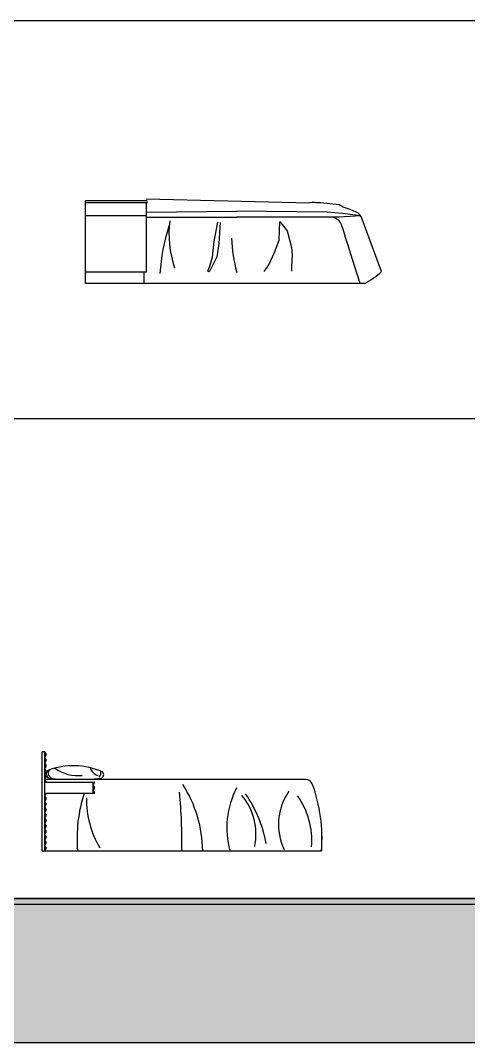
# Model space of a CAD drawing. Header units: millimetres. Extents: x 30176 to 68715, y 55479 to 72995.
# Drawn here: x 37182 to 40442, y 55479 to 62909 of the extents above; entities that cross this region are included whole.
import ezdxf

# ---------------------------------------------------------------- set-up
doc = ezdxf.new("R2010")
doc.units = ezdxf.units.MM
doc.layers.add('www.cad-blocks.net', color=7, linetype='Continuous')
doc.styles.get("Standard").update_dxf_attribs({"font": 'arial.ttf'})

# ---------------------------------------------------------------- blocks, each defined once
blk = doc.blocks.new('A$C722879D4')
for p, q in [((140.9, 0.7), (140.9, 600.7)), ((583.9, 600.7), (140.9, 600.7)), ((580.9, 616), (1769.9, 586.6)), ((583.9, 585.7), (140.9, 585.7)), ((580.9, 585.7), (580.9, 80.7)), ((582.2, 517.1), (1240.8, 526.4)), ((1899.6, 517.1), (1240.9, 526.4)), ((1789.7, 587.3), (1769.9, 586.6)), ((1805.7, 588.9), (1789.7, 587.3)), ((1821.4, 586.7), (1805.7, 588.9)), ((1849.5, 586.7), (1821.4, 586.7)), ((1985.6, 571.6), (1849.5, 586.7)), ((2015.9, 554.7), (1985.6, 571.6)), ((2065.8, 537.2), (2015.9, 554.7)), ((2127.4, 510.4), (2065.8, 537.2)), ((580.9, 490.7), (140.9, 490.7)), ((580.9, 517), (582.2, 517.1)), ((580.9, 481.5), (1240.9, 481.5)), ((1986.7, 481.5), (1240.9, 481.5)), ((1549.7, 313.5), (1554, 449.6)), ((1553.6, 450.1), (1607.6, 381.6)), ((2011.5, 509.3), (1899.6, 517.1)), ((1951.3, 476.1), (1934.3, 482.7)), ((1965.2, 469.2), (1951.3, 476.1)), ((1976.4, 461.8), (1965.2, 469.2)), ((1985.3, 454), (1976.4, 461.8)), ((1992.4, 445.7), (1985.3, 454)), ((2140.9, 492), (1986.7, 481.5)), ((2140.9, 492), (2011.5, 509.3)), ((2145.2, 487.7), (2127.4, 510.4)), ((2295, 86.9), (2145.2, 487.7)), ((1075.9, 304.7), (1104.1, 444.9)), ((1121.3, 442.8), (1111, 289.3)), ((1607.6, 381.6), (1638.6, 262)), ((1998, 437), (1992.4, 445.7)), ((2002.5, 427.8), (1998, 437)), ((2006.4, 418.2), (2002.5, 427.8)), ((2010.2, 407.4), (2006.4, 418.2)), ((2015.1, 392.4), (2010.2, 407.4)), ((2022.4, 369.3), (2015.1, 392.4)), ((1063.5, 191.4), (1075.9, 304.7)), ((1516.9, 224.9), (1549.7, 313.5)), ((2033.3, 334.3), (2022.4, 369.3)), ((2049.1, 283.7), (2033.3, 334.3)), ((1111, 289.3), (1096.5, 193.4)), ((1474.5, 134.2), (1516.9, 224.9)), ((1638.6, 262), (1644.8, 204.3)), ((2071.2, 213.6), (2049.1, 283.7)), ((1096.5, 193.4), (1045, 92.5)), ((1045, 125.4), (1063.5, 191.4)), ((1644.8, 204.3), (1638.6, 121.9)), ((2100.7, 120.3), (2071.2, 213.6)), ((580.9, 80.7), (140.9, 80.7)), ((565.9, 80.7), (565.9, 0.7)), ((1030.5, 88.3), (1045, 125.4)), ((1038.8, 84.2), (1030.5, 88.3)), ((1045, 92.5), (1038.8, 84.2)), ((1440.6, 86.9), (1474.5, 134.2)), ((1638.6, 121.9), (1640.6, 88.9)), ((2139, 0), (2100.7, 120.3)), ((140.9, 0.7), (2172.8, 0.7))]:
    blk.add_line(p, q)
for centre, radius, start, end in [((583.4, 593.2), 7.52, 273.77867, 86.22133), ((1553.3, 363.9), 805.3, 173.41897, 198.09097), ((2196.7, -37.6), 1519.3, 162.65726, 175.82926), ((2329.2, 371.3), 1126.6, 182.21128, 194.96984), ((1921.2, 486.8), 547.4, 297.35959, 313.06302)]:
    blk.add_arc(centre, radius, start, end)
at = {"flags": 9}
for tag in ['YSIZE', 'XSIZE']:
    blk.add_attdef(tag, (0, 88.1), '', height=0.5, dxfattribs=at)
blk = doc.blocks.new('A$C6BAF080D')
for p, q in [((20, 720), (0, 720)), ((0, 0), (0, 720)), ((32, 700), (20, 720)), ((20, 0), (20, 720)), ((20, 680), (32, 700)), ((32, 660), (20, 680)), ((20, 640), (32, 660)), ((32, 620), (20, 640)), ((20, 600), (32, 620)), ((32, 580), (20, 600)), ((20, 560), (32, 580)), ((32, 540), (20, 560)), ((20, 520), (32, 540)), ((1917.6, 520), (20, 520)), ((32, 500), (20, 520)), ((20, 500), (382, 500)), ((370, 480), (382, 500)), ((370, 420), (370, 500)), ((382, 460), (370, 480)), ((370, 440), (382, 460)), ((20, 420), (382, 420)), ((20, 400), (32, 420)), ((32, 380), (20, 400)), ((20, 360), (32, 380)), ((382, 420), (370, 440)), ((32, 340), (20, 360)), ((20, 320), (32, 340)), ((32, 300), (20, 320)), ((20, 280), (32, 300)), ((32, 260), (20, 280)), ((20, 240), (32, 260)), ((32, 220), (20, 240)), ((20, 200), (32, 220)), ((32, 180), (20, 200)), ((20, 160), (32, 180)), ((32, 140), (20, 160)), ((20, 120), (32, 140)), ((32, 100), (20, 120)), ((20, 80), (32, 100)), ((32, 60), (20, 80)), ((2032, 142.8), (2032, 0)), ((0, 0), (2032, 0)), ((20, 40), (32, 60)), ((32, 20), (20, 40)), ((20, 0), (32, 20))]:
    blk.add_line(p, q)
for centre, radius, start, end in [((226.2, 101.3), 517.8, 65.89884, 111.10118), ((259.9, 834.8), 288, 234.18581, 276.27341), ((433.9, 632.8), 90.2, 198.26199, 251.89169), ((63.9, 559.5), 34.6, 134.01824, 244.91792), ((74, 564.3), 31.6, 123.96234, 253.63155), ((237.6, 2712.6), 2192.6, 265.06923, 274.93077), ((376.6, 568.2), 50.1, 318.17447, 12.86891), ((420.8, 553.9), 26.3, 281.70521, 49.94007), ((256.7, -11.1), 911, 0.70086, 32.79173), ((1984.6, 164.6), 642.1, 152.75777, 194.8491), ((1917.6, 470), 50, 20.03239, 90), ((866.9, 86.9), 1168.4, 355.73434, 20.03239), ((1322.3, 90.1), 1069.3, 162.02894, 184.83166), ((1025.6, 379.3), 704.4, 179.49268, 210.38787), ((-2292, 88.1), 3307.7, 358.47453, 5.86186), ((1111.7, 120.3), 442.9, 348.48217, 39.60706), ((715.6, -112.1), 928.1, 10.24578, 34.59896), ((2139.2, 192.3), 420.8, 145.0106, 205.56789), ((1381.4, 70.7), 580, 356.04114, 34.74743)]:
    blk.add_arc(centre, radius, start, end)
blk = doc.blocks.new('FORMAT')
at = {"true_color": 0x546d8e}
h = blk.add_hatch(color=155, dxfattribs=at)
h.set_gradient(color1=(68, 68, 68), color2=(84, 109, 142), tint=1)
h.paths.add_polyline_path([(68715.5, 55478.6), (68715.5, 56526.5), (33904.5, 56526.5), (33904.5, 55478.6)])
h.paths.add_polyline_path([(54090.9, 55812.9), (68328.4, 55812.9), (68328.4, 56273.6), (54090.9, 56273.6)], flags=24)
at = {"color": 155, "true_color": 0x546d8e}
for p, q in [((33904.5, 62909.1), (68715.5, 62909.1)), ((33904.5, 60015.8), (68715.5, 60015.8)), ((68715.5, 56526.5), (33904.5, 56526.5)), ((33904.5, 56526.5), (68715.5, 56526.5)), ((33904.5, 55478.6), (68715.5, 55478.6))]:
    blk.add_line(p, q, dxfattribs=at)
for p, q in [((33904.5, 56526.5), (68715.5, 56526.5)), ((33904.5, 56483.9), (68715.5, 56483.9))]:
    blk.add_line(p, q)

msp = doc.modelspace()

# ---------------------------------------------------------------- block references
for name, p in [('A$C722879D4', (37514.5, 60997.3)), ('A$C6BAF080D', (37340.6, 56872))]:
    msp.add_blockref(name, p)
at = {"layer": 'www.cad-blocks.net'}
msp.add_blockref('FORMAT', (0, 0), dxfattribs=at)

doc.saveas('drawing.dxf')
